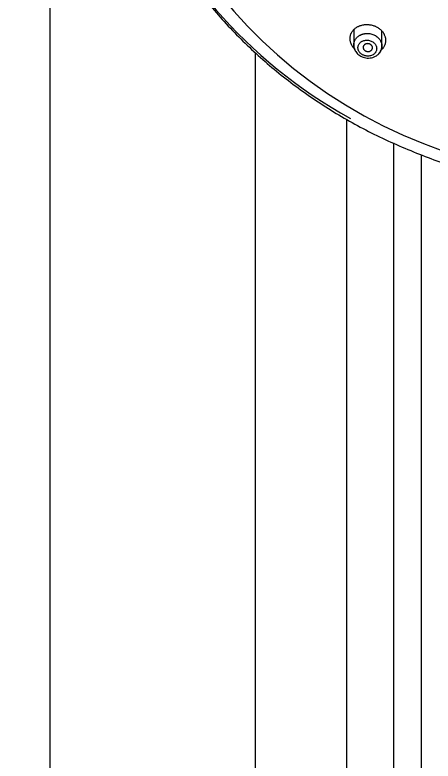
# Model space of a CAD drawing. Header units: millimetres. Extents: x 6110 to 6704, y -2661 to -1821.
# Drawn here: x 6321.82 to 6333, y -2196.29 to -2176.34 of the extents above; entities that cross this region are included whole.
import ezdxf

# ---------------------------------------------------------------- set-up
doc = ezdxf.new("R2010")
doc.units = ezdxf.units.MM
doc.header["$LTSCALE"] = 0.1
doc.linetypes.add('HIDDEN2', pattern=[4.7625, 3.175, -1.5875])
doc.layers.add('1', color=4, linetype='HIDDEN2', lineweight=13)
doc.layers.add('DIM', color=3, linetype='Continuous', lineweight=9)

msp = doc.modelspace()

# ---------------------------------------------------------------- hatches: boundary and pattern name
at = {"layer": 'DIM'}
h = msp.add_hatch(dxfattribs=at)
h.set_pattern_fill('ANSI31', color=2)
edge = h.paths.add_edge_path()
edge.add_line((6619.617, -2595.98), (6619.617, -1962.206))
edge.add_line((6634.617, -1966.11), (6619.617, -1966.11))
edge.add_line((6634.617, -2610.98), (6634.617, -1966.11))
edge.add_line((6634.617, -2610.98), (6184.457, -2610.98))
edge.add_line((6619.617, -2595.98), (6184.457, -2595.98))
edge.add_line((6184.457, -2610.98), (6184.457, -2595.98))

# ---------------------------------------------------------------- linework, layer by layer
at = {"layer": '1', "color": 7, "linetype": 'Continuous', "lineweight": -3}
for p, q in [((6322.757, -2170.522), (6322.757, -2216.425)), ((6330.88, -2176.74), (6330.88, -2177.152)), ((6331.63, -2177.175), (6331.63, -2176.781)), ((6328.257, -2216.428), (6328.257, -2177.359)), ((6330.696, -2216.622), (6330.696, -2179.129)), ((6331.944, -2179.761), (6331.944, -2216.619)), ((6332.686, -2216.629), (6332.686, -2180.083))]:
    msp.add_line(p, q, dxfattribs=at)
for centre, major_axis, start_param, end_param in [((6338.009, -2168.509), (-13.75, 0), 3.141606, 7.301236), ((6338.009, -2168.838), (13.175, 0), 4.984867, 10.723113)]:
    msp.add_ellipse(centre, major_axis=major_axis, ratio=0.906308, start_param=start_param, end_param=end_param, dxfattribs=at)
for points, knots in [([(6325.466, -2173.63), (6325.568, -2173.854), (6325.863, -2174.446), (6326.457, -2175.361), (6327.242, -2176.358), (6328.133, -2177.279), (6329.119, -2178.117), (6330.19, -2178.863), (6331.335, -2179.513), (6332.548, -2180.047), (6333.393, -2180.358), (6333.835, -2180.47), (6333.845, -2180.473)], [0, 0, 0, 0, 0.068553, 0.18436, 0.300257, 0.416246, 0.532326, 0.648492, 0.764733, 0.881039, 0.997401, 1, 1, 1, 1]), ([(6330.893, -2177.244), (6330.891, -2177.241), (6330.888, -2177.239), (6330.881, -2177.231), (6330.876, -2177.225), (6330.867, -2177.214), (6330.862, -2177.208), (6330.841, -2177.18), (6330.827, -2177.156), (6330.812, -2177.125), (6330.809, -2177.118), (6330.804, -2177.106), (6330.802, -2177.099), (6330.795, -2177.08), (6330.788, -2177.054), (6330.783, -2177.028), (6330.781, -2177.008), (6330.781, -2177.002), (6330.78, -2176.989), (6330.78, -2176.982), (6330.78, -2176.949), (6330.784, -2176.923), (6330.793, -2176.886), (6330.797, -2176.873), (6330.804, -2176.855), (6330.806, -2176.849), (6330.812, -2176.837), (6330.815, -2176.831), (6330.83, -2176.801), (6330.844, -2176.779), (6330.866, -2176.754), (6330.87, -2176.748), (6330.88, -2176.738), (6330.884, -2176.733), (6330.899, -2176.719), (6330.91, -2176.71), (6330.942, -2176.684), (6330.966, -2176.669), (6330.999, -2176.652), (6331.005, -2176.649), (6331.018, -2176.643), (6331.025, -2176.64), (6331.046, -2176.632), (6331.074, -2176.622), (6331.103, -2176.614), (6331.125, -2176.61), (6331.132, -2176.608), (6331.147, -2176.606), (6331.155, -2176.605), (6331.194, -2176.6), (6331.224, -2176.599), (6331.271, -2176.601), (6331.286, -2176.603), (6331.31, -2176.606), (6331.318, -2176.607), (6331.333, -2176.61), (6331.341, -2176.611), (6331.379, -2176.619), (6331.409, -2176.628), (6331.445, -2176.643), (6331.452, -2176.646), (6331.467, -2176.652), (6331.474, -2176.656), (6331.494, -2176.666), (6331.508, -2176.674), (6331.547, -2176.698), (6331.571, -2176.716), (6331.598, -2176.741), (6331.604, -2176.746), (6331.614, -2176.756), (6331.619, -2176.761), (6331.634, -2176.777), (6331.653, -2176.8), (6331.668, -2176.823), (6331.679, -2176.841), (6331.683, -2176.847), (6331.69, -2176.86), (6331.693, -2176.866), (6331.707, -2176.897), (6331.716, -2176.923), (6331.723, -2176.956), (6331.725, -2176.962), (6331.727, -2176.975), (6331.728, -2176.982), (6331.73, -2177.002), (6331.73, -2177.015), (6331.73, -2177.054), (6331.727, -2177.08), (6331.719, -2177.112), (6331.717, -2177.118), (6331.713, -2177.131), (6331.711, -2177.137), (6331.704, -2177.155), (6331.693, -2177.179), (6331.68, -2177.202), (6331.669, -2177.218), (6331.665, -2177.224), (6331.657, -2177.235), (6331.653, -2177.24), (6331.631, -2177.266), (6331.612, -2177.285), (6331.589, -2177.303)], [0, 0, 0, 0, 0.005038, 0.005038, 0.015623, 0.015623, 0.026208, 0.026208, 0.068546, 0.068546, 0.079131, 0.079131, 0.089716, 0.089716, 0.110885, 0.132055, 0.132055, 0.142639, 0.142639, 0.153224, 0.153224, 0.195563, 0.195563, 0.216732, 0.216732, 0.227317, 0.227317, 0.237902, 0.237902, 0.28024, 0.28024, 0.290825, 0.290825, 0.30141, 0.30141, 0.322579, 0.322579, 0.364918, 0.364918, 0.375503, 0.375503, 0.386087, 0.386087, 0.407257, 0.428426, 0.428426, 0.439011, 0.439011, 0.449596, 0.449596, 0.491934, 0.491934, 0.513104, 0.513104, 0.523689, 0.523689, 0.534273, 0.534273, 0.576612, 0.576612, 0.587197, 0.587197, 0.597781, 0.597781, 0.618951, 0.618951, 0.66129, 0.66129, 0.671874, 0.671874, 0.682459, 0.682459, 0.703628, 0.724798, 0.724798, 0.735383, 0.735383, 0.745967, 0.745967, 0.788306, 0.788306, 0.798891, 0.798891, 0.809475, 0.809475, 0.830645, 0.830645, 0.872984, 0.872984, 0.883568, 0.883568, 0.894153, 0.894153, 0.915322, 0.936492, 0.936492, 0.947077, 0.947077, 0.957661, 0.957661, 1, 1, 1, 1]), ([(6330.88, -2177.152), (6330.88, -2177.144), (6330.881, -2177.128), (6330.884, -2177.102), (6330.891, -2177.072), (6330.902, -2177.041), (6330.919, -2177.007), (6330.942, -2176.974), (6330.968, -2176.945), (6330.994, -2176.922), (6331.018, -2176.904), (6331.043, -2176.889), (6331.068, -2176.876), (6331.093, -2176.865), (6331.118, -2176.857), (6331.143, -2176.85), (6331.167, -2176.845), (6331.191, -2176.842), (6331.213, -2176.84), (6331.234, -2176.839), (6331.267, -2176.839), (6331.31, -2176.843), (6331.363, -2176.855), (6331.413, -2176.873), (6331.46, -2176.897), (6331.503, -2176.926), (6331.541, -2176.961), (6331.573, -2176.999), (6331.597, -2177.039), (6331.616, -2177.082), (6331.627, -2177.126), (6331.632, -2177.174), (6331.628, -2177.217), (6331.619, -2177.257), (6331.604, -2177.297), (6331.578, -2177.342), (6331.553, -2177.371), (6331.538, -2177.386)], [0, 0, 0, 0, 0.01823, 0.039815, 0.063964, 0.09068, 0.119961, 0.151806, 0.186215, 0.209137, 0.231252, 0.252561, 0.273063, 0.292759, 0.31165, 0.329734, 0.347012, 0.363485, 0.379153, 0.394017, 0.408076, 0.445594, 0.482937, 0.520112, 0.55713, 0.594001, 0.630735, 0.667341, 0.70383, 0.738264, 0.774405, 0.812259, 0.85183, 0.877801, 0.911157, 0.951893, 1, 1, 1, 1]), ([(6330.926, -2177.309), (6330.92, -2177.299), (6330.905, -2177.272), (6330.889, -2177.227), (6330.881, -2177.185), (6330.88, -2177.16), (6330.88, -2177.152), (6330.88, -2177.152)], [0, 0, 0, 0, 0.213159, 0.535662, 0.866913, 0.993919, 1, 1, 1, 1]), ([(6330.88, -2177.153), (6330.881, -2177.187), (6330.892, -2177.255), (6330.946, -2177.354), (6331.038, -2177.438), (6331.144, -2177.484), (6331.239, -2177.499), (6331.315, -2177.497), (6331.392, -2177.481), (6331.439, -2177.461), (6331.461, -2177.449)], [0, 0, 0, 0, 0.135003, 0.28178, 0.441051, 0.613885, 0.705685, 0.800993, 0.900335, 1, 1, 1, 1]), ([(6331.43, -2177.38), (6331.438, -2177.373), (6331.451, -2177.359), (6331.467, -2177.336), (6331.479, -2177.311), (6331.488, -2177.285), (6331.492, -2177.257), (6331.492, -2177.23), (6331.488, -2177.202), (6331.48, -2177.175), (6331.467, -2177.148), (6331.45, -2177.123), (6331.43, -2177.1), (6331.403, -2177.076), (6331.367, -2177.052), (6331.321, -2177.033), (6331.273, -2177.022), (6331.229, -2177.019), (6331.191, -2177.021), (6331.159, -2177.027), (6331.129, -2177.037), (6331.101, -2177.049), (6331.075, -2177.065), (6331.048, -2177.087), (6331.023, -2177.115), (6331.003, -2177.152), (6330.991, -2177.192), (6330.99, -2177.229), (6330.995, -2177.261), (6331.003, -2177.289), (6331.016, -2177.315), (6331.032, -2177.34), (6331.053, -2177.363), (6331.076, -2177.384), (6331.102, -2177.402), (6331.131, -2177.417), (6331.162, -2177.429), (6331.194, -2177.438), (6331.227, -2177.443), (6331.265, -2177.445), (6331.308, -2177.44), (6331.354, -2177.428), (6331.396, -2177.408), (6331.42, -2177.39), (6331.43, -2177.38)], [0, 0, 0, 0, 0.02099, 0.041773, 0.062695, 0.083624, 0.104341, 0.125201, 0.146121, 0.166822, 0.187685, 0.208619, 0.229308, 0.250157, 0.281406, 0.312587, 0.343764, 0.375017, 0.395811, 0.416526, 0.437524, 0.45838, 0.479124, 0.500107, 0.531347, 0.562576, 0.593833, 0.625033, 0.645944, 0.666665, 0.687552, 0.708419, 0.729132, 0.75005, 0.770898, 0.791597, 0.812506, 0.833385, 0.854085, 0.874962, 0.90621, 0.937379, 0.968774, 1, 1, 1, 1]), ([(6331.339, -2177.299), (6331.333, -2177.304), (6331.327, -2177.308), (6331.317, -2177.312), (6331.313, -2177.314), (6331.306, -2177.317), (6331.302, -2177.318), (6331.29, -2177.321), (6331.282, -2177.322), (6331.27, -2177.323), (6331.266, -2177.323), (6331.258, -2177.323), (6331.254, -2177.323), (6331.242, -2177.322), (6331.234, -2177.321), (6331.222, -2177.318), (6331.218, -2177.316), (6331.21, -2177.314), (6331.202, -2177.311), (6331.195, -2177.307), (6331.188, -2177.303), (6331.184, -2177.301), (6331.174, -2177.295), (6331.168, -2177.29), (6331.16, -2177.281), (6331.157, -2177.279), (6331.154, -2177.274), (6331.152, -2177.273), (6331.15, -2177.27), (6331.149, -2177.268), (6331.144, -2177.261), (6331.14, -2177.254), (6331.136, -2177.244), (6331.135, -2177.241), (6331.133, -2177.234), (6331.132, -2177.23), (6331.13, -2177.22), (6331.13, -2177.213), (6331.131, -2177.199), (6331.132, -2177.193), (6331.135, -2177.183), (6331.136, -2177.18), (6331.139, -2177.173), (6331.14, -2177.17), (6331.146, -2177.161), (6331.15, -2177.155), (6331.157, -2177.147), (6331.16, -2177.145), (6331.165, -2177.14), (6331.168, -2177.138), (6331.177, -2177.131), (6331.183, -2177.127), (6331.194, -2177.123), (6331.197, -2177.121), (6331.205, -2177.118), (6331.212, -2177.116), (6331.22, -2177.114), (6331.228, -2177.113), (6331.232, -2177.113), (6331.244, -2177.112), (6331.252, -2177.112), (6331.265, -2177.113), (6331.269, -2177.113), (6331.277, -2177.114), (6331.281, -2177.115), (6331.293, -2177.118), (6331.301, -2177.121), (6331.31, -2177.125), (6331.312, -2177.126), (6331.315, -2177.128), (6331.317, -2177.129), (6331.323, -2177.132), (6331.326, -2177.134), (6331.336, -2177.14), (6331.342, -2177.145), (6331.35, -2177.153), (6331.353, -2177.156), (6331.358, -2177.162), (6331.363, -2177.168), (6331.366, -2177.174), (6331.37, -2177.181), (6331.372, -2177.184), (6331.376, -2177.194), (6331.378, -2177.201), (6331.379, -2177.211), (6331.38, -2177.215), (6331.38, -2177.222), (6331.38, -2177.225), (6331.38, -2177.235), (6331.378, -2177.242), (6331.375, -2177.252), (6331.374, -2177.255), (6331.372, -2177.262), (6331.368, -2177.268), (6331.365, -2177.274), (6331.36, -2177.279), (6331.358, -2177.282), (6331.351, -2177.29), (6331.345, -2177.295), (6331.339, -2177.299)], [0, 0, 0, 0, 0.03125, 0.03125, 0.046875, 0.046875, 0.0625, 0.0625, 0.09375, 0.09375, 0.109375, 0.109375, 0.125, 0.125, 0.15625, 0.15625, 0.171875, 0.171875, 0.1875, 0.203125, 0.203125, 0.21875, 0.21875, 0.25, 0.25, 0.265625, 0.265625, 0.273437, 0.273437, 0.28125, 0.28125, 0.3125, 0.3125, 0.328125, 0.328125, 0.34375, 0.34375, 0.375, 0.375, 0.40625, 0.40625, 0.421875, 0.421875, 0.4375, 0.4375, 0.46875, 0.46875, 0.484375, 0.484375, 0.5, 0.5, 0.53125, 0.53125, 0.546875, 0.546875, 0.5625, 0.578125, 0.578125, 0.59375, 0.59375, 0.625, 0.625, 0.640625, 0.640625, 0.65625, 0.65625, 0.6875, 0.6875, 0.695312, 0.695312, 0.703125, 0.703125, 0.71875, 0.71875, 0.75, 0.75, 0.765625, 0.765625, 0.78125, 0.796875, 0.796875, 0.8125, 0.8125, 0.84375, 0.84375, 0.859375, 0.859375, 0.875, 0.875, 0.90625, 0.90625, 0.921875, 0.921875, 0.9375, 0.953125, 0.953125, 0.96875, 0.96875, 1, 1, 1, 1]), ([(6331.461, -2177.449), (6331.462, -2177.448), (6331.489, -2177.437), (6331.533, -2177.4), (6331.587, -2177.337), (6331.622, -2177.26), (6331.63, -2177.204), (6331.63, -2177.175)], [0, 0, 0, 0, 0.008975, 0.244559, 0.488002, 0.739717, 1, 1, 1, 1])]:
    msp.add_open_spline(points, degree=3, knots=knots, dxfattribs=at)

doc.saveas('drawing.dxf')
